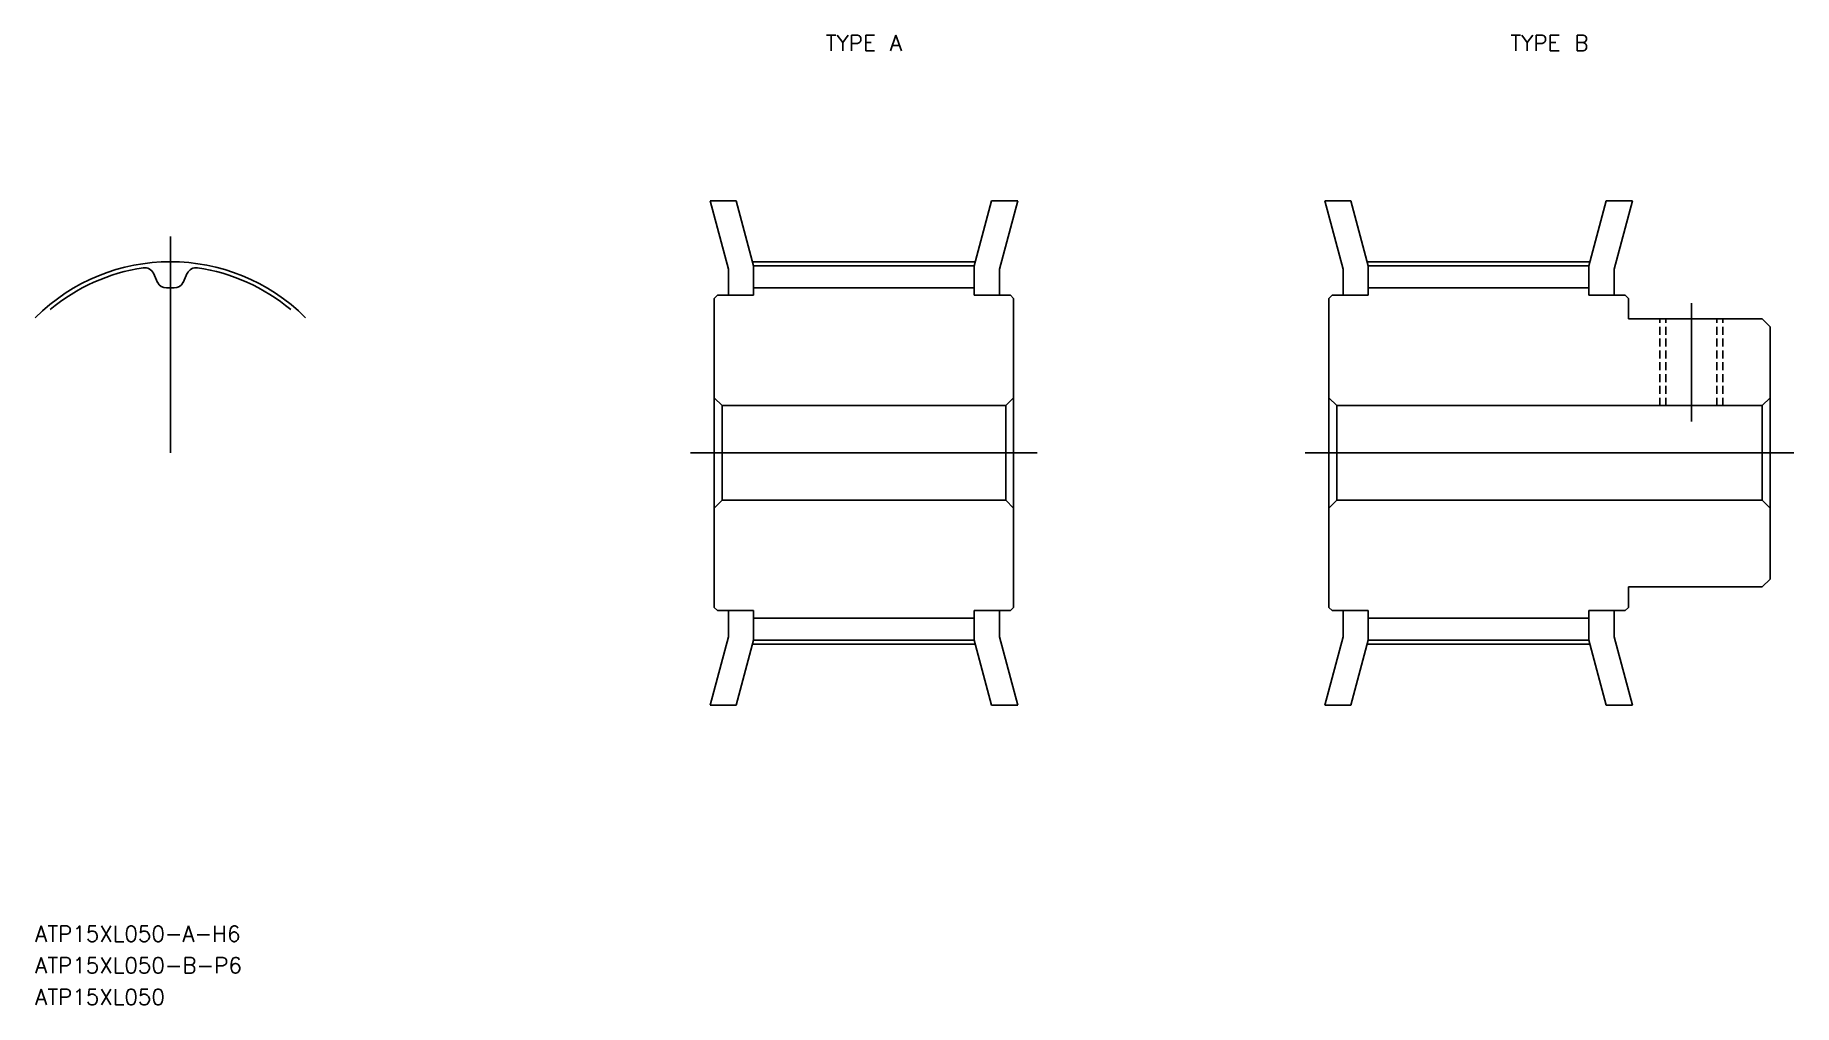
# Model space of a CAD drawing. Extents: x 76 to 187, y 78 to 139.
import ezdxf
from ezdxf.enums import TextEntityAlignment as Align

# ---------------------------------------------------------------- set-up
doc = ezdxf.new("R2010")
doc.units = 0
doc.linetypes.add('CENTER', pattern=[50.8, 31.75, -6.35, 6.35, -6.35])
doc.linetypes.add('DASHED', pattern=[0.75, 0.5, -0.25])
doc.layers.get('0').update_dxf_attribs({"linetype": 'CONTINUOUS'})
doc.layers.add('CENTER', color=1, linetype='CENTER')
doc.styles.add('MISUMI', font='txt.shx')

msp = doc.modelspace()

# ---------------------------------------------------------------- linework, layer by layer
at = {"color": 7, "linetype": 'CONTINUOUS'}
for p, q in [((119.77, 124.48), (118.61, 128.82)), ((118.61, 128.82), (120.26, 128.82)), ((121.37, 124.69), (120.26, 128.82)), ((135.37, 124.69), (136.47, 128.82)), ((138.13, 128.82), (136.47, 128.82)), ((136.97, 124.48), (138.13, 128.82)), ((158.77, 124.48), (157.61, 128.82)), ((157.61, 128.82), (159.26, 128.82)), ((160.37, 124.69), (159.26, 128.82)), ((174.37, 124.69), (175.47, 128.82)), ((177.13, 128.82), (175.47, 128.82)), ((175.97, 124.48), (177.13, 128.82)), ((83.56, 123.64), (83.29, 124.22)), ((85.17, 123.64), (85.44, 124.22)), ((119.77, 122.82), (119.77, 124.48)), ((121.37, 124.69), (135.37, 124.69)), ((121.37, 122.82), (121.37, 124.69)), ((135.37, 122.82), (135.37, 124.69)), ((136.97, 122.82), (136.97, 124.48)), ((158.77, 122.82), (158.77, 124.48)), ((160.37, 124.69), (174.37, 124.69)), ((160.37, 122.82), (160.37, 124.69)), ((174.37, 122.82), (174.37, 124.69)), ((175.97, 122.82), (175.97, 124.48)), ((118.87, 122.62), (119.07, 122.82)), ((119.07, 122.82), (121.37, 122.82)), ((121.37, 123.29), (135.37, 123.29)), ((137.67, 122.82), (135.37, 122.82)), ((137.87, 122.62), (137.67, 122.82)), ((157.87, 122.62), (158.07, 122.82)), ((158.07, 122.82), (160.37, 122.82)), ((160.37, 123.29), (174.37, 123.29)), ((174.37, 122.82), (176.67, 122.82)), ((176.67, 122.82), (176.87, 122.62)), ((118.87, 103.02), (118.87, 122.62)), ((137.87, 103.02), (137.87, 122.62)), ((157.87, 103.02), (157.87, 122.62)), ((176.87, 121.32), (176.87, 122.62)), ((176.87, 121.32), (185.37, 121.32)), ((185.87, 120.82), (185.37, 121.32)), ((185.87, 104.82), (185.87, 120.82)), ((118.87, 116.32), (119.37, 115.82)), ((137.87, 116.32), (137.37, 115.82)), ((157.87, 116.32), (158.37, 115.82)), ((185.37, 115.82), (185.87, 116.32)), ((119.37, 115.82), (137.37, 115.82)), ((119.37, 115.82), (119.37, 109.82)), ((137.37, 115.82), (137.37, 109.82)), ((158.37, 115.82), (185.37, 115.82)), ((158.37, 115.82), (158.37, 109.82)), ((185.37, 115.82), (185.37, 109.82)), ((118.87, 109.32), (119.37, 109.82)), ((119.37, 109.82), (137.37, 109.82)), ((137.87, 109.32), (137.37, 109.82)), ((157.87, 109.32), (158.37, 109.82)), ((158.37, 109.82), (185.37, 109.82)), ((185.37, 109.82), (185.87, 109.32)), ((176.87, 104.32), (185.37, 104.32)), ((176.87, 103.02), (176.87, 104.32)), ((185.37, 104.32), (185.87, 104.82)), ((118.87, 103.02), (119.07, 102.82)), ((119.07, 102.82), (121.37, 102.82)), ((119.77, 102.82), (119.77, 101.15)), ((121.37, 102.82), (121.37, 100.94)), ((137.67, 102.82), (135.37, 102.82)), ((135.37, 102.82), (135.37, 100.94)), ((136.97, 102.82), (136.97, 101.15)), ((137.87, 103.02), (137.67, 102.82)), ((157.87, 103.02), (158.07, 102.82)), ((158.07, 102.82), (160.37, 102.82)), ((158.77, 102.82), (158.77, 101.15)), ((160.37, 102.82), (160.37, 100.94)), ((174.37, 102.82), (176.67, 102.82)), ((174.37, 102.82), (174.37, 100.94)), ((175.97, 102.82), (175.97, 101.15)), ((176.87, 103.02), (176.67, 102.82)), ((121.37, 102.34), (135.37, 102.34)), ((160.37, 102.34), (174.37, 102.34)), ((119.77, 101.15), (118.61, 96.82)), ((121.37, 100.94), (120.26, 96.82)), ((121.37, 100.94), (135.37, 100.94)), ((135.37, 100.94), (136.47, 96.82)), ((136.97, 101.15), (138.13, 96.82)), ((158.77, 101.15), (157.61, 96.82)), ((160.37, 100.94), (159.26, 96.82)), ((160.37, 100.94), (174.37, 100.94)), ((174.37, 100.94), (175.47, 96.82)), ((175.97, 101.15), (177.13, 96.82)), ((118.61, 96.82), (120.26, 96.82)), ((138.13, 96.82), (136.47, 96.82)), ((157.61, 96.82), (159.26, 96.82)), ((177.13, 96.82), (175.47, 96.82))]:
    msp.add_line(p, q, dxfattribs=at)
at = {"color": 3, "linetype": 'DASHED'}
for p, q in [((178.87, 115.82), (178.87, 121.32)), ((179.25, 115.82), (179.25, 121.32)), ((182.49, 115.82), (182.49, 121.32)), ((182.87, 115.82), (182.87, 121.32))]:
    msp.add_line(p, q, dxfattribs=at)
at = {"color": 7, "linetype": 'CONTINUOUS'}
for centre, radius, start, end in [((84.37, 112.82), 11.87, 98.3204, 130), ((82.74, 123.96), 0.61, 25, 98.3204), ((86, 123.96), 0.61, 81.6796, 155), ((84.37, 112.82), 11.87, 50, 81.6796), ((84.11, 123.9), 0.61, 205, 271.313), ((84.37, 112.82), 10.47, 88.687, 91.313), ((84.62, 123.9), 0.61, 268.687, 335)]:
    msp.add_arc(centre, radius, start, end, dxfattribs=at)
at = {"layer": 'CENTER', "color": 1, "linetype": 'CENTER'}
for p, q in [((84.37, 112.82), (84.37, 126.55)), ((121.37, 124.95), (135.37, 124.95)), ((160.37, 124.95), (174.37, 124.95)), ((180.87, 114.82), (180.87, 122.32)), ((117.37, 112.82), (139.37, 112.82)), ((156.37, 112.82), (187.37, 112.82)), ((121.37, 100.69), (135.37, 100.69)), ((160.37, 100.69), (174.37, 100.69))]:
    msp.add_line(p, q, dxfattribs=at)
msp.add_arc((84.37, 112.82), 12.13, 45, 135, dxfattribs=at)

# ---------------------------------------------------------------- texts
at = {"color": 7, "linetype": 'CONTINUOUS', "style": 'MISUMI'}
for s, p in [('TYPE A', (128.37, 138.82)), ('TYPE B', (171.87, 138.82))]:
    msp.add_text(s, height=1, dxfattribs=at).set_placement(p, align=Align.MIDDLE_CENTER)
for s, p in [('ATP15XL050-A-H6', (75.79, 81.82)), ('ATP15XL050-B-P6', (75.79, 79.82)), ('ATP15XL050', (75.79, 77.82))]:
    msp.add_text(s, height=1, dxfattribs=at).set_placement(p)

doc.saveas('drawing.dxf')
